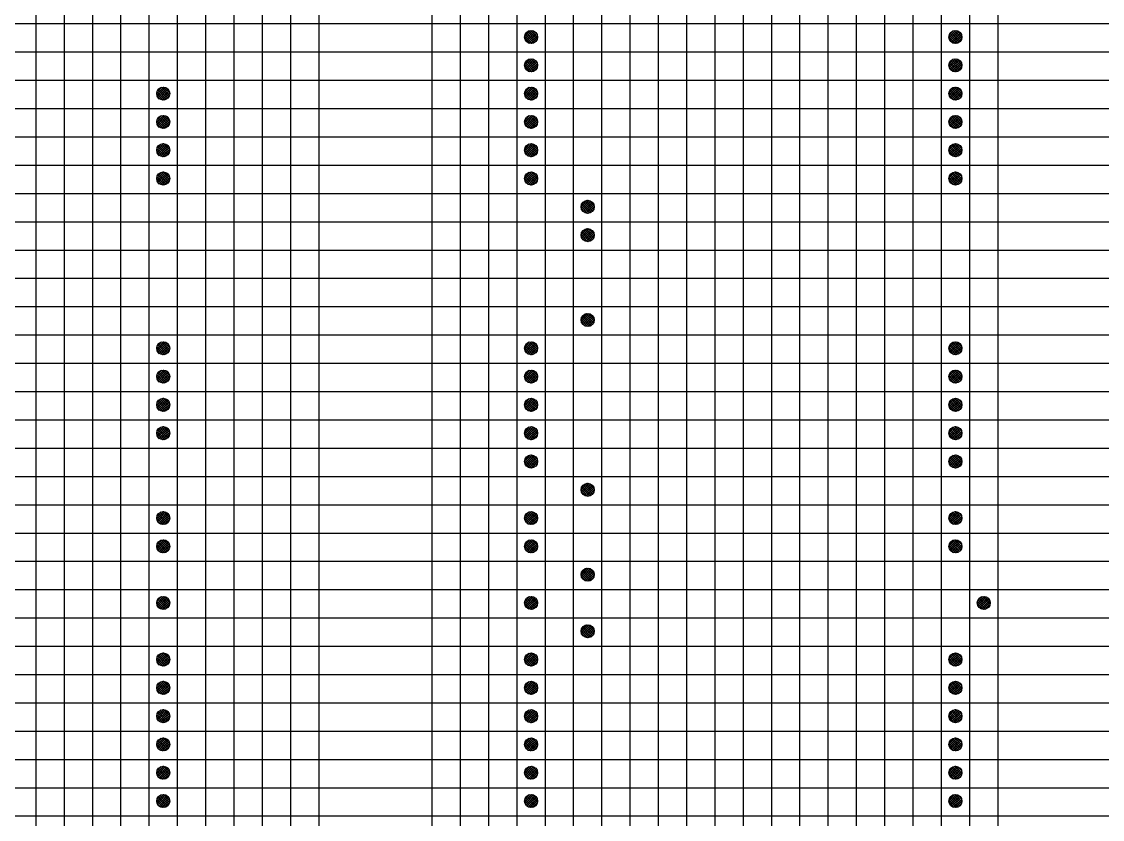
# Model space of a CAD drawing. Extents: x 290399 to 378179, y -92748 to -27662.
# Drawn here: x 312344 to 334119, y -76287 to -60217 of the extents above; entities that cross this region are included whole.
import ezdxf

# ---------------------------------------------------------------- set-up
doc = ezdxf.new("R2010")
doc.units = 0
doc.layers.get('0').update_dxf_attribs({"color": 4, "linetype": 'CONTINUOUS'})

msp = doc.modelspace()

# ---------------------------------------------------------------- linework, layer by layer
at = {"color": 5}
for p, q in [((312629, -31943), (312629, -92748)), ((313199, -31943), (313199, -92748)), ((313769, -31943), (313769, -92748)), ((314339, -31943), (314339, -92748)), ((314909, -31943), (314909, -92748)), ((315479, -31943), (315479, -92748)), ((316049, -31943), (316049, -92748)), ((316619, -31943), (316619, -92748)), ((317189, -31943), (317189, -92748)), ((317759, -31943), (317759, -92748)), ((321179, -31943), (321179, -92748)), ((321749, -31943), (321749, -92748)), ((322319, -31943), (322319, -92748)), ((322889, -31943), (322889, -92748)), ((323459, -31943), (323459, -92748)), ((324029, -31943), (324029, -92748)), ((324599, -31943), (324599, -92748)), ((325169, -31943), (325169, -92748)), ((325739, -31943), (325739, -92748)), ((326309, -31943), (326309, -92748)), ((326879, -31943), (326879, -92748)), ((327449, -31943), (327449, -92748)), ((328019, -31943), (328019, -92748)), ((328589, -31943), (328589, -92748)), ((329159, -31943), (329159, -92748)), ((329729, -31943), (329729, -92748)), ((330299, -31943), (330299, -92748)), ((330869, -31943), (330869, -92748)), ((331439, -31943), (331439, -92748)), ((290399, -60258), (378179, -60258)), ((290399, -60828), (378179, -60828)), ((290399, -61398), (378179, -61398)), ((290399, -61968), (378179, -61968)), ((290399, -62538), (378179, -62538)), ((290399, -63108), (378179, -63108)), ((290399, -63678), (378179, -63678)), ((290399, -64248), (378179, -64248)), ((290399, -64818), (378179, -64818)), ((290399, -65388), (378179, -65388)), ((290399, -65958), (378179, -65958)), ((290399, -66528), (378179, -66528)), ((290399, -67098), (378179, -67098)), ((290399, -67668), (378179, -67668)), ((290399, -68238), (378179, -68238)), ((290399, -68808), (378179, -68808)), ((290399, -69378), (378179, -69378)), ((290399, -69948), (378179, -69948)), ((290399, -70518), (378179, -70518)), ((290399, -71088), (378179, -71088)), ((290399, -71658), (378179, -71658)), ((290399, -72228), (378179, -72228)), ((290399, -72798), (378179, -72798)), ((290399, -73368), (378179, -73368)), ((290399, -73938), (378179, -73938)), ((290399, -74508), (378179, -74508)), ((290399, -75078), (378179, -75078)), ((290399, -75648), (378179, -75648)), ((290399, -75648), (378179, -75648)), ((290399, -76218), (378179, -76218))]:
    msp.add_line(p, q, dxfattribs=at)
at = {"color": 2}
for p, q in [((318329, -31943), (318329, -92748)), ((320609, -31943), (320609, -92748)), ((332009, -31943), (332009, -92748)), ((322476, -60517), (322597, -60396)), ((322633, -60657), (322478, -60502)), ((322480, -60559), (322640, -60399)), ((322668, -60646), (322490, -60468)), ((322493, -60592), (322673, -60412)), ((322695, -60627), (322508, -60440)), ((322512, -60619), (322699, -60432)), ((322717, -60603), (322533, -60419)), ((322538, -60639), (322720, -60457)), ((322733, -60572), (322563, -60403)), ((322569, -60654), (322735, -60489)), ((322740, -60534), (322602, -60395)), ((322609, -60660), (322740, -60529)), ((322731, -60479), (322657, -60404)), ((331026, -60536), (331166, -60395)), ((331158, -60660), (331026, -60527)), ((331198, -60654), (331032, -60487)), ((331034, -60482), (331112, -60403)), ((331034, -60574), (331204, -60403)), ((331034, -60482), (331112, -60403)), ((331230, -60639), (331047, -60456)), ((331050, -60604), (331234, -60419)), ((331255, -60618), (331068, -60431)), ((331072, -60628), (331259, -60441)), ((331274, -60591), (331094, -60411)), ((331100, -60646), (331277, -60469)), ((331287, -60558), (331128, -60399)), ((331134, -60658), (331288, -60504)), ((331290, -60515), (331171, -60396)), ((322588, -60658), (322477, -60547)), ((331098, -60645), (331040, -60588)), ((331180, -60658), (331289, -60549)), ((322476, -61087), (322597, -60966)), ((322480, -61129), (322640, -60969)), ((322740, -61104), (322602, -60965)), ((331026, -61106), (331166, -60965)), ((331287, -61128), (331128, -60969)), ((331290, -61085), (331171, -60966)), ((322588, -61228), (322477, -61117)), ((322633, -61227), (322478, -61072)), ((322668, -61216), (322490, -61038)), ((322493, -61162), (322673, -60982)), ((322695, -61197), (322508, -61010)), ((322512, -61189), (322699, -61002)), ((322717, -61173), (322533, -60989)), ((322538, -61209), (322720, -61027)), ((322733, -61142), (322563, -60973)), ((322569, -61224), (322735, -61059)), ((322609, -61230), (322740, -61099)), ((322731, -61049), (322657, -60974)), ((331158, -61230), (331026, -61097)), ((331198, -61224), (331032, -61057)), ((331034, -61052), (331112, -60973)), ((331034, -61144), (331204, -60973)), ((331034, -61052), (331112, -60973)), ((331098, -61215), (331040, -61158)), ((331230, -61209), (331047, -61026)), ((331050, -61174), (331234, -60989)), ((331255, -61188), (331068, -61001)), ((331072, -61198), (331259, -61011)), ((331274, -61161), (331094, -60981)), ((331100, -61216), (331277, -61039)), ((331134, -61228), (331288, -61074)), ((331180, -61228), (331289, -61119)), ((315066, -61675), (315206, -61535)), ((315074, -61621), (315152, -61543)), ((315074, -61713), (315244, -61543)), ((315266, -61781), (315085, -61599)), ((315090, -61744), (315274, -61559)), ((315292, -61761), (315105, -61573)), ((315112, -61768), (315298, -61581)), ((315312, -61735), (315131, -61553)), ((315140, -61786), (315317, -61609)), ((315326, -61702), (315163, -61540)), ((315330, -61661), (315205, -61535)), ((315305, -61589), (315276, -61561)), ((322477, -61682), (322623, -61536)), ((322481, -61632), (322572, -61540)), ((322486, -61719), (322659, -61545)), ((322681, -61778), (322497, -61595)), ((322503, -61748), (322688, -61562)), ((322706, -61757), (322518, -61570)), ((322526, -61771), (322712, -61585)), ((322725, -61730), (322545, -61551)), ((322554, -61788), (322729, -61614)), ((322737, -61697), (322579, -61538)), ((322740, -61653), (322623, -61536)), ((331026, -61655), (331146, -61536)), ((331029, -61698), (331189, -61539)), ((331213, -61788), (331038, -61613)), ((331042, -61731), (331222, -61551)), ((331241, -61770), (331055, -61584)), ((331062, -61758), (331249, -61571)), ((331264, -61747), (331079, -61562)), ((331087, -61779), (331270, -61596)), ((331281, -61717), (331108, -61545)), ((331290, -61680), (331145, -61536)), ((331285, -61629), (331196, -61541)), ((315193, -61800), (315066, -61673)), ((315234, -61795), (315071, -61631)), ((315125, -61778), (315088, -61741)), ((315174, -61798), (315328, -61644)), ((315220, -61798), (315329, -61689)), ((322610, -61800), (322476, -61666)), ((322649, -61793), (322482, -61626)), ((322551, -61787), (322489, -61725)), ((322590, -61799), (322739, -61650)), ((322639, -61796), (322737, -61698)), ((331177, -61798), (331027, -61648)), ((331130, -61797), (331029, -61696)), ((331118, -61794), (331284, -61627)), ((331158, -61800), (331290, -61667)), ((331219, -61785), (331276, -61728)), ((315066, -62245), (315206, -62105)), ((315193, -62370), (315066, -62243)), ((315234, -62365), (315071, -62201)), ((315074, -62283), (315244, -62113)), ((315074, -62191), (315152, -62113)), ((315266, -62351), (315085, -62169)), ((315090, -62314), (315274, -62129)), ((315292, -62331), (315105, -62143)), ((315112, -62338), (315298, -62151)), ((315312, -62305), (315131, -62123)), ((315140, -62356), (315317, -62179)), ((315326, -62272), (315163, -62110)), ((315174, -62368), (315328, -62214)), ((315330, -62231), (315205, -62105)), ((315220, -62368), (315329, -62259)), ((315305, -62159), (315276, -62131)), ((322610, -62370), (322476, -62236)), ((322477, -62252), (322623, -62106)), ((322481, -62202), (322572, -62110)), ((322649, -62363), (322482, -62196)), ((322486, -62289), (322659, -62115)), ((322681, -62348), (322497, -62165)), ((322503, -62318), (322688, -62132)), ((322706, -62327), (322518, -62140)), ((322526, -62341), (322712, -62155)), ((322725, -62300), (322545, -62121)), ((322554, -62358), (322729, -62184)), ((322737, -62267), (322579, -62108)), ((322590, -62369), (322739, -62220)), ((322740, -62223), (322623, -62106)), ((322639, -62366), (322737, -62268)), ((331026, -62225), (331146, -62106)), ((331177, -62368), (331027, -62218)), ((331029, -62268), (331189, -62109)), ((331130, -62367), (331029, -62266)), ((331213, -62358), (331038, -62183)), ((331042, -62301), (331222, -62121)), ((331241, -62340), (331055, -62154)), ((331062, -62328), (331249, -62141)), ((331264, -62317), (331079, -62132)), ((331087, -62349), (331270, -62166)), ((331281, -62287), (331108, -62115)), ((331118, -62364), (331284, -62197)), ((331290, -62250), (331145, -62106)), ((331158, -62370), (331290, -62237)), ((331285, -62199), (331196, -62111)), ((315125, -62348), (315088, -62311)), ((322551, -62357), (322489, -62295)), ((331219, -62355), (331276, -62298)), ((315066, -62815), (315206, -62675)), ((315074, -62853), (315244, -62683)), ((315074, -62761), (315152, -62683)), ((315090, -62884), (315274, -62699)), ((315312, -62875), (315131, -62693)), ((315326, -62842), (315163, -62680)), ((315330, -62801), (315205, -62675)), ((315305, -62729), (315276, -62701)), ((322477, -62822), (322623, -62676)), ((322481, -62772), (322572, -62680)), ((322486, -62859), (322659, -62685)), ((322503, -62888), (322688, -62702)), ((322706, -62897), (322518, -62710)), ((322725, -62870), (322545, -62691)), ((322737, -62837), (322579, -62678)), ((322740, -62793), (322623, -62676)), ((331026, -62795), (331146, -62676)), ((331029, -62838), (331189, -62679)), ((331042, -62871), (331222, -62691)), ((331062, -62898), (331249, -62711)), ((331264, -62887), (331079, -62702)), ((331281, -62857), (331108, -62685)), ((331290, -62820), (331145, -62676)), ((331285, -62769), (331196, -62681)), ((315193, -62940), (315066, -62813)), ((315234, -62935), (315071, -62771)), ((315266, -62921), (315085, -62739)), ((315125, -62918), (315088, -62881)), ((315292, -62901), (315105, -62713)), ((315112, -62908), (315298, -62721)), ((315140, -62926), (315317, -62749)), ((315174, -62938), (315328, -62784)), ((315220, -62938), (315329, -62829)), ((322610, -62940), (322476, -62806)), ((322649, -62933), (322482, -62766)), ((322551, -62927), (322489, -62865)), ((322681, -62918), (322497, -62735)), ((322526, -62911), (322712, -62725)), ((322554, -62928), (322729, -62754)), ((322590, -62939), (322739, -62790)), ((322639, -62936), (322737, -62838)), ((331177, -62938), (331027, -62788)), ((331130, -62937), (331029, -62836)), ((331213, -62928), (331038, -62753)), ((331241, -62910), (331055, -62724)), ((331087, -62919), (331270, -62736)), ((331118, -62934), (331284, -62767)), ((331158, -62940), (331290, -62807)), ((331219, -62925), (331276, -62868)), ((315066, -63385), (315206, -63245)), ((315234, -63505), (315071, -63341)), ((315074, -63423), (315244, -63253)), ((315074, -63331), (315152, -63253)), ((315266, -63491), (315085, -63309)), ((315090, -63454), (315274, -63269)), ((315292, -63471), (315105, -63283)), ((315112, -63478), (315298, -63291)), ((315312, -63445), (315131, -63263)), ((315140, -63496), (315317, -63319)), ((315326, -63412), (315163, -63250)), ((315174, -63508), (315328, -63354)), ((315330, -63371), (315205, -63245)), ((315305, -63299), (315276, -63271)), ((322477, -63392), (322623, -63246)), ((322481, -63342), (322572, -63250)), ((322649, -63503), (322482, -63336)), ((322486, -63429), (322659, -63255)), ((322681, -63488), (322497, -63305)), ((322503, -63458), (322688, -63272)), ((322706, -63467), (322518, -63280)), ((322526, -63481), (322712, -63295)), ((322725, -63440), (322545, -63261)), ((322554, -63498), (322729, -63324)), ((322737, -63407), (322579, -63248)), ((322590, -63509), (322739, -63360)), ((322740, -63363), (322623, -63246)), ((331026, -63365), (331146, -63246)), ((331177, -63508), (331027, -63358)), ((331029, -63408), (331189, -63249)), ((331213, -63498), (331038, -63323)), ((331042, -63441), (331222, -63261)), ((331241, -63480), (331055, -63294)), ((331062, -63468), (331249, -63281)), ((331264, -63457), (331079, -63272)), ((331087, -63489), (331270, -63306)), ((331281, -63427), (331108, -63255)), ((331118, -63504), (331284, -63337)), ((331290, -63390), (331145, -63246)), ((331285, -63339), (331196, -63251)), ((315193, -63510), (315066, -63383)), ((315125, -63488), (315088, -63451)), ((315220, -63508), (315329, -63399)), ((322610, -63510), (322476, -63376)), ((322551, -63497), (322489, -63435)), ((322639, -63506), (322737, -63408)), ((331130, -63507), (331029, -63406)), ((331158, -63510), (331290, -63377)), ((331219, -63495), (331276, -63438)), ((323616, -63937), (323737, -63816)), ((323753, -64080), (323616, -63943)), ((323620, -63979), (323780, -63819)), ((323792, -64072), (323623, -63904)), ((323697, -64069), (323626, -63999)), ((323633, -64012), (323813, -63832)), ((323822, -64057), (323639, -63873)), ((323652, -64039), (323839, -63852)), ((323847, -64035), (323660, -63849)), ((323678, -64059), (323860, -63877)), ((323866, -64008), (323687, -63830)), ((323709, -64074), (323875, -63909)), ((323878, -63974), (323721, -63818)), ((323749, -64080), (323880, -63949)), ((323879, -63930), (323766, -63816)), ((323812, -64063), (323864, -64011)), ((323616, -64507), (323737, -64386)), ((323620, -64549), (323780, -64389)), ((323633, -64582), (323813, -64402)), ((323822, -64627), (323639, -64443)), ((323652, -64609), (323839, -64422)), ((323847, -64605), (323660, -64419)), ((323678, -64629), (323860, -64447)), ((323866, -64578), (323687, -64400)), ((323878, -64544), (323721, -64388)), ((323879, -64500), (323766, -64386)), ((323753, -64650), (323616, -64513)), ((323792, -64642), (323623, -64474)), ((323697, -64639), (323626, -64569)), ((323709, -64644), (323875, -64479)), ((323749, -64650), (323880, -64519)), ((323812, -64633), (323864, -64581)), ((323616, -66217), (323737, -66096)), ((323620, -66259), (323780, -66099)), ((323792, -66352), (323623, -66184)), ((323633, -66292), (323813, -66112)), ((323822, -66337), (323639, -66153)), ((323652, -66319), (323839, -66132)), ((323847, -66315), (323660, -66129)), ((323678, -66339), (323860, -66157)), ((323866, -66288), (323687, -66110)), ((323709, -66354), (323875, -66189)), ((323878, -66254), (323721, -66098)), ((323879, -66210), (323766, -66096)), ((323753, -66360), (323616, -66223)), ((323697, -66349), (323626, -66279)), ((323749, -66360), (323880, -66229)), ((323812, -66343), (323864, -66291)), ((315066, -66805), (315206, -66665)), ((315193, -66930), (315066, -66803)), ((315234, -66925), (315071, -66761)), ((315074, -66751), (315152, -66673)), ((315074, -66843), (315244, -66673)), ((315266, -66911), (315085, -66729)), ((315090, -66874), (315274, -66689)), ((315292, -66891), (315105, -66703)), ((315112, -66898), (315298, -66711)), ((315312, -66865), (315131, -66683)), ((315140, -66916), (315317, -66739)), ((315326, -66832), (315163, -66670)), ((315174, -66928), (315328, -66774)), ((315330, -66791), (315205, -66665)), ((315220, -66928), (315329, -66819)), ((315305, -66719), (315276, -66691)), ((322610, -66930), (322476, -66796)), ((322477, -66812), (322623, -66666)), ((322481, -66762), (322572, -66670)), ((322649, -66923), (322482, -66756)), ((322486, -66849), (322659, -66675)), ((322681, -66908), (322497, -66725)), ((322503, -66878), (322688, -66692)), ((322706, -66887), (322518, -66700)), ((322526, -66901), (322712, -66715)), ((322725, -66860), (322545, -66681)), ((322554, -66918), (322729, -66744)), ((322737, -66827), (322579, -66668)), ((322590, -66929), (322739, -66780)), ((322740, -66783), (322623, -66666)), ((322639, -66926), (322737, -66828)), ((331026, -66785), (331146, -66666)), ((331177, -66928), (331027, -66778)), ((331029, -66828), (331189, -66669)), ((331130, -66927), (331029, -66826)), ((331213, -66918), (331038, -66743)), ((331042, -66861), (331222, -66681)), ((331241, -66900), (331055, -66714)), ((331062, -66888), (331249, -66701)), ((331264, -66877), (331079, -66692)), ((331087, -66909), (331270, -66726)), ((331281, -66847), (331108, -66675)), ((331118, -66924), (331284, -66757)), ((331290, -66810), (331145, -66666)), ((331158, -66930), (331290, -66797)), ((331285, -66759), (331196, -66671)), ((315125, -66908), (315088, -66871)), ((322551, -66917), (322489, -66855)), ((331219, -66915), (331276, -66858)), ((315066, -67375), (315206, -67235)), ((315074, -67321), (315152, -67243)), ((315074, -67413), (315244, -67243)), ((315090, -67444), (315274, -67259)), ((315292, -67461), (315105, -67273)), ((315112, -67468), (315298, -67281)), ((315312, -67435), (315131, -67253)), ((315326, -67402), (315163, -67240)), ((315330, -67361), (315205, -67235)), ((315305, -67289), (315276, -67261)), ((322477, -67382), (322623, -67236)), ((322481, -67332), (322572, -67240)), ((322486, -67419), (322659, -67245)), ((322503, -67448), (322688, -67262)), ((322706, -67457), (322518, -67270)), ((322725, -67430), (322545, -67251)), ((322737, -67397), (322579, -67238)), ((322740, -67353), (322623, -67236)), ((331026, -67355), (331146, -67236)), ((331029, -67398), (331189, -67239)), ((331042, -67431), (331222, -67251)), ((331241, -67470), (331055, -67284)), ((331062, -67458), (331249, -67271)), ((331264, -67447), (331079, -67262)), ((331281, -67417), (331108, -67245)), ((331290, -67380), (331145, -67236)), ((331285, -67329), (331196, -67241)), ((315193, -67500), (315066, -67373)), ((315234, -67495), (315071, -67331)), ((315266, -67481), (315085, -67299)), ((315125, -67478), (315088, -67441)), ((315140, -67486), (315317, -67309)), ((315174, -67498), (315328, -67344)), ((315220, -67498), (315329, -67389)), ((322610, -67500), (322476, -67366)), ((322649, -67493), (322482, -67326)), ((322551, -67487), (322489, -67425)), ((322681, -67478), (322497, -67295)), ((322526, -67471), (322712, -67285)), ((322554, -67488), (322729, -67314)), ((322590, -67499), (322739, -67350)), ((322639, -67496), (322737, -67398)), ((331177, -67498), (331027, -67348)), ((331130, -67497), (331029, -67396)), ((331213, -67488), (331038, -67313)), ((331087, -67479), (331270, -67296)), ((331118, -67494), (331284, -67327)), ((331158, -67500), (331290, -67367)), ((331219, -67485), (331276, -67428)), ((315066, -67945), (315206, -67805)), ((315234, -68065), (315071, -67901)), ((315074, -67891), (315152, -67813)), ((315074, -67983), (315244, -67813)), ((315266, -68051), (315085, -67869)), ((315090, -68014), (315274, -67829)), ((315292, -68031), (315105, -67843)), ((315112, -68038), (315298, -67851)), ((315312, -68005), (315131, -67823)), ((315140, -68056), (315317, -67879)), ((315326, -67972), (315163, -67810)), ((315174, -68068), (315328, -67914)), ((315330, -67931), (315205, -67805)), ((315305, -67859), (315276, -67831)), ((322610, -68070), (322476, -67936)), ((322477, -67952), (322623, -67806)), ((322481, -67902), (322572, -67810)), ((322649, -68063), (322482, -67896)), ((322486, -67989), (322659, -67815)), ((322681, -68048), (322497, -67865)), ((322503, -68018), (322688, -67832)), ((322706, -68027), (322518, -67840)), ((322526, -68041), (322712, -67855)), ((322725, -68000), (322545, -67821)), ((322554, -68058), (322729, -67884)), ((322737, -67967), (322579, -67808)), ((322590, -68069), (322739, -67920)), ((322740, -67923), (322623, -67806)), ((331026, -67925), (331146, -67806)), ((331177, -68068), (331027, -67918)), ((331029, -67968), (331189, -67809)), ((331213, -68058), (331038, -67883)), ((331042, -68001), (331222, -67821)), ((331241, -68040), (331055, -67854)), ((331062, -68028), (331249, -67841)), ((331264, -68017), (331079, -67832)), ((331087, -68049), (331270, -67866)), ((331281, -67987), (331108, -67815)), ((331118, -68064), (331284, -67897)), ((331290, -67950), (331145, -67806)), ((331158, -68070), (331290, -67937)), ((331285, -67899), (331196, -67811)), ((315193, -68070), (315066, -67943)), ((315125, -68048), (315088, -68011)), ((315220, -68068), (315329, -67959)), ((322551, -68057), (322489, -67995)), ((322639, -68066), (322737, -67968)), ((331130, -68067), (331029, -67966)), ((331219, -68055), (331276, -67998)), ((315066, -68515), (315206, -68375)), ((315193, -68640), (315066, -68513)), ((315234, -68635), (315071, -68471)), ((315074, -68461), (315152, -68383)), ((315074, -68553), (315244, -68383)), ((315266, -68621), (315085, -68439)), ((315125, -68618), (315088, -68581)), ((315090, -68584), (315274, -68399)), ((315292, -68601), (315105, -68413)), ((315112, -68608), (315298, -68421)), ((315312, -68575), (315131, -68393)), ((315140, -68626), (315317, -68449)), ((315326, -68542), (315163, -68380)), ((315174, -68638), (315328, -68484)), ((315330, -68501), (315205, -68375)), ((315220, -68638), (315329, -68529)), ((315305, -68429), (315276, -68401)), ((322610, -68640), (322476, -68506)), ((322477, -68522), (322623, -68376)), ((322481, -68472), (322572, -68380)), ((322649, -68633), (322482, -68466)), ((322486, -68559), (322659, -68385)), ((322551, -68627), (322489, -68565)), ((322681, -68618), (322497, -68435)), ((322503, -68588), (322688, -68402)), ((322706, -68597), (322518, -68410)), ((322526, -68611), (322712, -68425)), ((322725, -68570), (322545, -68391)), ((322554, -68628), (322729, -68454)), ((322737, -68537), (322579, -68378)), ((322590, -68639), (322739, -68490)), ((322740, -68493), (322623, -68376)), ((322639, -68636), (322737, -68538)), ((331026, -68495), (331146, -68376)), ((331177, -68638), (331027, -68488)), ((331029, -68538), (331189, -68379)), ((331130, -68637), (331029, -68536)), ((331213, -68628), (331038, -68453)), ((331042, -68571), (331222, -68391)), ((331241, -68610), (331055, -68424)), ((331062, -68598), (331249, -68411)), ((331264, -68587), (331079, -68402)), ((331087, -68619), (331270, -68436)), ((331281, -68557), (331108, -68385)), ((331118, -68634), (331284, -68467)), ((331290, -68520), (331145, -68376)), ((331158, -68640), (331290, -68507)), ((331285, -68469), (331196, -68381)), ((331219, -68625), (331276, -68568)), ((322476, -69067), (322597, -68946)), ((322480, -69109), (322640, -68949)), ((322668, -69196), (322490, -69018)), ((322493, -69142), (322673, -68962)), ((322695, -69177), (322508, -68990)), ((322512, -69169), (322699, -68982)), ((322717, -69153), (322533, -68969)), ((322538, -69189), (322720, -69007)), ((322733, -69122), (322563, -68953)), ((322740, -69084), (322602, -68945)), ((322731, -69029), (322657, -68954)), ((331026, -69086), (331166, -68945)), ((331034, -69032), (331112, -68953)), ((331034, -69124), (331204, -68953)), ((331034, -69032), (331112, -68953)), ((331230, -69189), (331047, -69006)), ((331050, -69154), (331234, -68969)), ((331255, -69168), (331068, -68981)), ((331072, -69178), (331259, -68991)), ((331274, -69141), (331094, -68961)), ((331100, -69196), (331277, -69019)), ((331287, -69108), (331128, -68949)), ((331290, -69065), (331171, -68946)), ((322588, -69208), (322477, -69097)), ((322633, -69207), (322478, -69052)), ((322569, -69204), (322735, -69039)), ((322609, -69210), (322740, -69079)), ((331158, -69210), (331026, -69077)), ((331198, -69204), (331032, -69037)), ((331098, -69195), (331040, -69138)), ((331134, -69208), (331288, -69054)), ((331180, -69208), (331289, -69099)), ((323616, -69637), (323737, -69516)), ((323753, -69780), (323616, -69643)), ((323620, -69679), (323780, -69519)), ((323792, -69772), (323623, -69604)), ((323633, -69712), (323813, -69532)), ((323822, -69757), (323639, -69573)), ((323652, -69739), (323839, -69552)), ((323847, -69735), (323660, -69549)), ((323678, -69759), (323860, -69577)), ((323866, -69708), (323687, -69530)), ((323709, -69774), (323875, -69609)), ((323878, -69674), (323721, -69518)), ((323749, -69780), (323880, -69649)), ((323879, -69630), (323766, -69516)), ((323697, -69769), (323626, -69699)), ((323812, -69763), (323864, -69711)), ((315066, -70225), (315206, -70085)), ((315074, -70263), (315244, -70093)), ((315074, -70171), (315152, -70093)), ((315090, -70294), (315274, -70109)), ((315312, -70285), (315131, -70103)), ((315326, -70252), (315163, -70090)), ((315330, -70211), (315205, -70085)), ((315305, -70139), (315276, -70111)), ((322477, -70232), (322623, -70086)), ((322481, -70182), (322572, -70090)), ((322486, -70269), (322659, -70095)), ((322503, -70298), (322688, -70112)), ((322725, -70280), (322545, -70101)), ((322737, -70247), (322579, -70088)), ((322740, -70203), (322623, -70086)), ((331026, -70205), (331146, -70086)), ((331029, -70248), (331189, -70089)), ((331042, -70281), (331222, -70101)), ((331264, -70297), (331079, -70112)), ((331281, -70267), (331108, -70095)), ((331290, -70230), (331145, -70086)), ((331285, -70179), (331196, -70091)), ((315193, -70350), (315066, -70223)), ((315234, -70345), (315071, -70181)), ((315266, -70331), (315085, -70149)), ((315125, -70328), (315088, -70291)), ((315292, -70311), (315105, -70123)), ((315112, -70318), (315298, -70131)), ((315140, -70336), (315317, -70159)), ((315174, -70348), (315328, -70194)), ((315220, -70348), (315329, -70239)), ((322610, -70350), (322476, -70216)), ((322649, -70343), (322482, -70176)), ((322551, -70337), (322489, -70275)), ((322681, -70328), (322497, -70145)), ((322706, -70307), (322518, -70120)), ((322526, -70321), (322712, -70135)), ((322554, -70338), (322729, -70164)), ((322590, -70349), (322739, -70200)), ((322639, -70346), (322737, -70248)), ((331177, -70348), (331027, -70198)), ((331130, -70347), (331029, -70246)), ((331213, -70338), (331038, -70163)), ((331241, -70320), (331055, -70134)), ((331062, -70308), (331249, -70121)), ((331087, -70329), (331270, -70146)), ((331118, -70344), (331284, -70177)), ((331158, -70350), (331290, -70217)), ((331219, -70335), (331276, -70278)), ((315066, -70795), (315206, -70655)), ((315234, -70915), (315071, -70751)), ((315074, -70833), (315244, -70663)), ((315074, -70741), (315152, -70663)), ((315266, -70901), (315085, -70719)), ((315090, -70864), (315274, -70679)), ((315292, -70881), (315105, -70693)), ((315112, -70888), (315298, -70701)), ((315312, -70855), (315131, -70673)), ((315140, -70906), (315317, -70729)), ((315326, -70822), (315163, -70660)), ((315174, -70918), (315328, -70764)), ((315330, -70781), (315205, -70655)), ((315305, -70709), (315276, -70681)), ((322477, -70802), (322623, -70656)), ((322481, -70752), (322572, -70660)), ((322649, -70913), (322482, -70746)), ((322486, -70839), (322659, -70665)), ((322681, -70898), (322497, -70715)), ((322503, -70868), (322688, -70682)), ((322706, -70877), (322518, -70690)), ((322526, -70891), (322712, -70705)), ((322725, -70850), (322545, -70671)), ((322554, -70908), (322729, -70734)), ((322737, -70817), (322579, -70658)), ((322740, -70773), (322623, -70656)), ((331026, -70775), (331146, -70656)), ((331177, -70918), (331027, -70768)), ((331029, -70818), (331189, -70659)), ((331213, -70908), (331038, -70733)), ((331042, -70851), (331222, -70671)), ((331241, -70890), (331055, -70704)), ((331062, -70878), (331249, -70691)), ((331264, -70867), (331079, -70682)), ((331087, -70899), (331270, -70716)), ((331281, -70837), (331108, -70665)), ((331118, -70914), (331284, -70747)), ((331290, -70800), (331145, -70656)), ((331285, -70749), (331196, -70661)), ((315193, -70920), (315066, -70793)), ((315125, -70898), (315088, -70861)), ((315220, -70918), (315329, -70809)), ((322610, -70920), (322476, -70786)), ((322551, -70907), (322489, -70845)), ((322590, -70919), (322739, -70770)), ((322639, -70916), (322737, -70818)), ((331130, -70917), (331029, -70816)), ((331158, -70920), (331290, -70787)), ((331219, -70905), (331276, -70848)), ((323616, -71347), (323737, -71226)), ((323753, -71490), (323616, -71353)), ((323620, -71389), (323780, -71229)), ((323792, -71482), (323623, -71314)), ((323697, -71479), (323626, -71409)), ((323633, -71422), (323813, -71242)), ((323822, -71467), (323639, -71283)), ((323652, -71449), (323839, -71262)), ((323847, -71445), (323660, -71259)), ((323678, -71469), (323860, -71287)), ((323866, -71418), (323687, -71240)), ((323709, -71484), (323875, -71319)), ((323878, -71384), (323721, -71228)), ((323749, -71490), (323880, -71359)), ((323879, -71340), (323766, -71226)), ((323812, -71473), (323864, -71421)), ((315067, -71943), (315214, -71796)), ((315067, -71943), (315214, -71796)), ((315070, -71893), (315164, -71800)), ((315070, -71893), (315164, -71800)), ((315076, -71979), (315250, -71806)), ((315076, -71979), (315250, -71806)), ((315093, -72008), (315279, -71823)), ((315093, -72008), (315279, -71823)), ((315293, -72020), (315106, -71832)), ((315293, -72020), (315106, -71832)), ((315116, -72032), (315302, -71846)), ((315116, -72032), (315302, -71846)), ((315313, -71993), (315132, -71813)), ((315313, -71993), (315132, -71813)), ((315326, -71961), (315165, -71799)), ((315326, -71961), (315165, -71799)), ((315330, -71919), (315207, -71795)), ((315330, -71919), (315207, -71795)), ((315295, -71837), (315288, -71830)), ((315295, -71837), (315288, -71830)), ((322477, -71943), (322624, -71796)), ((322477, -71943), (322624, -71796)), ((322480, -71893), (322574, -71800)), ((322480, -71893), (322574, -71800)), ((322486, -71979), (322660, -71806)), ((322486, -71979), (322660, -71806)), ((322503, -72008), (322689, -71823)), ((322503, -72008), (322689, -71823)), ((322703, -72020), (322516, -71832)), ((322703, -72020), (322516, -71832)), ((322526, -72032), (322712, -71846)), ((322526, -72032), (322712, -71846)), ((322723, -71993), (322542, -71813)), ((322723, -71993), (322542, -71813)), ((322736, -71961), (322575, -71799)), ((322736, -71961), (322575, -71799)), ((322740, -71919), (322617, -71795)), ((322740, -71919), (322617, -71795)), ((322705, -71837), (322698, -71830)), ((322705, -71837), (322698, -71830)), ((331597, -71943), (331744, -71796)), ((331597, -71943), (331744, -71796)), ((331600, -71893), (331694, -71800)), ((331600, -71893), (331694, -71800)), ((331606, -71979), (331780, -71806)), ((331606, -71979), (331780, -71806)), ((331623, -72008), (331809, -71823)), ((331623, -72008), (331809, -71823)), ((331823, -72020), (331636, -71832)), ((331823, -72020), (331636, -71832)), ((331646, -72032), (331832, -71846)), ((331646, -72032), (331832, -71846)), ((331843, -71993), (331662, -71813)), ((331843, -71993), (331662, -71813)), ((331856, -71961), (331695, -71799)), ((331856, -71961), (331695, -71799)), ((331860, -71919), (331737, -71795)), ((331860, -71919), (331737, -71795)), ((331825, -71837), (331818, -71830)), ((331825, -71837), (331818, -71830)), ((315195, -72060), (315066, -71931)), ((315195, -72060), (315066, -71931)), ((315236, -72054), (315071, -71890)), ((315236, -72054), (315071, -71890)), ((315268, -72040), (315085, -71858)), ((315268, -72040), (315085, -71858)), ((315130, -72041), (315085, -71995)), ((315130, -72041), (315085, -71995)), ((315145, -72049), (315319, -71875)), ((315145, -72049), (315319, -71875)), ((315181, -72059), (315329, -71911)), ((315181, -72059), (315329, -71911)), ((315230, -72056), (315326, -71960)), ((315230, -72056), (315326, -71960)), ((322605, -72060), (322476, -71931)), ((322605, -72060), (322476, -71931)), ((322646, -72054), (322481, -71890)), ((322646, -72054), (322481, -71890)), ((322678, -72040), (322495, -71858)), ((322678, -72040), (322495, -71858)), ((322540, -72041), (322495, -71995)), ((322540, -72041), (322495, -71995)), ((322555, -72049), (322729, -71875)), ((322555, -72049), (322729, -71875)), ((322591, -72059), (322739, -71911)), ((322591, -72059), (322739, -71911)), ((322640, -72056), (322736, -71960)), ((322640, -72056), (322736, -71960)), ((331725, -72060), (331596, -71931)), ((331725, -72060), (331596, -71931)), ((331766, -72054), (331601, -71890)), ((331766, -72054), (331601, -71890)), ((331798, -72040), (331615, -71858)), ((331798, -72040), (331615, -71858)), ((331660, -72041), (331615, -71995)), ((331660, -72041), (331615, -71995)), ((331675, -72049), (331849, -71875)), ((331675, -72049), (331849, -71875)), ((331711, -72059), (331859, -71911)), ((331711, -72059), (331859, -71911)), ((331760, -72056), (331856, -71960)), ((331760, -72056), (331856, -71960)), ((323616, -72487), (323737, -72366)), ((323753, -72630), (323616, -72493)), ((323620, -72529), (323780, -72369)), ((323792, -72622), (323623, -72454)), ((323633, -72562), (323813, -72382)), ((323822, -72607), (323639, -72423)), ((323652, -72589), (323839, -72402)), ((323847, -72585), (323660, -72399)), ((323678, -72609), (323860, -72427)), ((323866, -72558), (323687, -72380)), ((323709, -72624), (323875, -72459)), ((323878, -72524), (323721, -72368)), ((323749, -72630), (323880, -72499)), ((323879, -72480), (323766, -72366)), ((323697, -72619), (323626, -72549)), ((323812, -72613), (323864, -72561)), ((315066, -73075), (315206, -72935)), ((315074, -73113), (315244, -72943)), ((315074, -73021), (315152, -72943)), ((315326, -73102), (315163, -72940)), ((315330, -73061), (315205, -72935)), ((322477, -73082), (322623, -72936)), ((322481, -73032), (322572, -72940)), ((322486, -73119), (322659, -72945)), ((322737, -73097), (322579, -72938)), ((322740, -73053), (322623, -72936)), ((331026, -73055), (331146, -72936)), ((331029, -73098), (331189, -72939)), ((331281, -73117), (331108, -72945)), ((331290, -73080), (331145, -72936)), ((331285, -73029), (331196, -72941)), ((315193, -73200), (315066, -73073)), ((315234, -73195), (315071, -73031)), ((315266, -73181), (315085, -72999)), ((315125, -73178), (315088, -73141)), ((315090, -73144), (315274, -72959)), ((315292, -73161), (315105, -72973)), ((315112, -73168), (315298, -72981)), ((315312, -73135), (315131, -72953)), ((315140, -73186), (315317, -73009)), ((315174, -73198), (315328, -73044)), ((315220, -73198), (315329, -73089)), ((315305, -72989), (315276, -72961)), ((322610, -73200), (322476, -73066)), ((322649, -73193), (322482, -73026)), ((322551, -73187), (322489, -73125)), ((322681, -73178), (322497, -72995)), ((322503, -73148), (322688, -72962)), ((322706, -73157), (322518, -72970)), ((322526, -73171), (322712, -72985)), ((322725, -73130), (322545, -72951)), ((322554, -73188), (322729, -73014)), ((322590, -73199), (322739, -73050)), ((322639, -73196), (322737, -73098)), ((331177, -73198), (331027, -73048)), ((331130, -73197), (331029, -73096)), ((331213, -73188), (331038, -73013)), ((331042, -73131), (331222, -72951)), ((331241, -73170), (331055, -72984)), ((331062, -73158), (331249, -72971)), ((331264, -73147), (331079, -72962)), ((331087, -73179), (331270, -72996)), ((331118, -73194), (331284, -73027)), ((331158, -73200), (331290, -73067)), ((331219, -73185), (331276, -73128)), ((315066, -73645), (315206, -73505)), ((315074, -73591), (315152, -73513)), ((315074, -73683), (315244, -73513)), ((315266, -73751), (315085, -73569)), ((315090, -73714), (315274, -73529)), ((315292, -73731), (315105, -73543)), ((315112, -73738), (315298, -73551)), ((315312, -73705), (315131, -73523)), ((315140, -73756), (315317, -73579)), ((315326, -73672), (315163, -73510)), ((315330, -73631), (315205, -73505)), ((315305, -73559), (315276, -73531)), ((322477, -73652), (322623, -73506)), ((322481, -73602), (322572, -73510)), ((322649, -73763), (322482, -73596)), ((322486, -73689), (322659, -73515)), ((322681, -73748), (322497, -73565)), ((322503, -73718), (322688, -73532)), ((322706, -73727), (322518, -73540)), ((322526, -73741), (322712, -73555)), ((322725, -73700), (322545, -73521)), ((322554, -73758), (322729, -73584)), ((322737, -73667), (322579, -73508)), ((322740, -73623), (322623, -73506)), ((331026, -73625), (331146, -73506)), ((331029, -73668), (331189, -73509)), ((331213, -73758), (331038, -73583)), ((331042, -73701), (331222, -73521)), ((331241, -73740), (331055, -73554)), ((331062, -73728), (331249, -73541)), ((331264, -73717), (331079, -73532)), ((331087, -73749), (331270, -73566)), ((331281, -73687), (331108, -73515)), ((331118, -73764), (331284, -73597)), ((331290, -73650), (331145, -73506)), ((331285, -73599), (331196, -73511)), ((315193, -73770), (315066, -73643)), ((315234, -73765), (315071, -73601)), ((315125, -73748), (315088, -73711)), ((315174, -73768), (315328, -73614)), ((315220, -73768), (315329, -73659)), ((322610, -73770), (322476, -73636)), ((322551, -73757), (322489, -73695)), ((322590, -73769), (322739, -73620)), ((322639, -73766), (322737, -73668)), ((331177, -73768), (331027, -73618)), ((331130, -73767), (331029, -73666)), ((331158, -73770), (331290, -73637)), ((331219, -73755), (331276, -73698)), ((315066, -74215), (315206, -74075)), ((315193, -74340), (315066, -74213)), ((315234, -74335), (315071, -74171)), ((315074, -74253), (315244, -74083)), ((315074, -74161), (315152, -74083)), ((315266, -74321), (315085, -74139)), ((315090, -74284), (315274, -74099)), ((315292, -74301), (315105, -74113)), ((315112, -74308), (315298, -74121)), ((315312, -74275), (315131, -74093)), ((315140, -74326), (315317, -74149)), ((315326, -74242), (315163, -74080)), ((315174, -74338), (315328, -74184)), ((315330, -74201), (315205, -74075)), ((315220, -74338), (315329, -74229)), ((315305, -74129), (315276, -74101)), ((322610, -74340), (322476, -74206)), ((322477, -74222), (322623, -74076)), ((322481, -74172), (322572, -74080)), ((322649, -74333), (322482, -74166)), ((322486, -74259), (322659, -74085)), ((322681, -74318), (322497, -74135)), ((322503, -74288), (322688, -74102)), ((322706, -74297), (322518, -74110)), ((322526, -74311), (322712, -74125)), ((322725, -74270), (322545, -74091)), ((322554, -74328), (322729, -74154)), ((322737, -74237), (322579, -74078)), ((322590, -74339), (322739, -74190)), ((322740, -74193), (322623, -74076)), ((322639, -74336), (322737, -74238)), ((331026, -74195), (331146, -74076)), ((331177, -74338), (331027, -74188)), ((331029, -74238), (331189, -74079)), ((331130, -74337), (331029, -74236)), ((331213, -74328), (331038, -74153)), ((331042, -74271), (331222, -74091)), ((331241, -74310), (331055, -74124)), ((331062, -74298), (331249, -74111)), ((331264, -74287), (331079, -74102)), ((331087, -74319), (331270, -74136)), ((331281, -74257), (331108, -74085)), ((331118, -74334), (331284, -74167)), ((331290, -74220), (331145, -74076)), ((331158, -74340), (331290, -74207)), ((331285, -74169), (331196, -74081)), ((315125, -74318), (315088, -74281)), ((322551, -74327), (322489, -74265)), ((331219, -74325), (331276, -74268)), ((315066, -74785), (315206, -74645)), ((315074, -74823), (315244, -74653)), ((315074, -74731), (315152, -74653)), ((315090, -74854), (315274, -74669)), ((315292, -74871), (315105, -74683)), ((315312, -74845), (315131, -74663)), ((315326, -74812), (315163, -74650)), ((315330, -74771), (315205, -74645)), ((315305, -74699), (315276, -74671)), ((322477, -74792), (322623, -74646)), ((322481, -74742), (322572, -74650)), ((322486, -74829), (322659, -74655)), ((322503, -74858), (322688, -74672)), ((322706, -74867), (322518, -74680)), ((322725, -74840), (322545, -74661)), ((322737, -74807), (322579, -74648)), ((322740, -74763), (322623, -74646)), ((331026, -74765), (331146, -74646)), ((331029, -74808), (331189, -74649)), ((331042, -74841), (331222, -74661)), ((331062, -74868), (331249, -74681)), ((331264, -74857), (331079, -74672)), ((331281, -74827), (331108, -74655)), ((331290, -74790), (331145, -74646)), ((331285, -74739), (331196, -74651)), ((315193, -74910), (315066, -74783)), ((315234, -74905), (315071, -74741)), ((315266, -74891), (315085, -74709)), ((315125, -74888), (315088, -74851)), ((315112, -74878), (315298, -74691)), ((315140, -74896), (315317, -74719)), ((315174, -74908), (315328, -74754)), ((315220, -74908), (315329, -74799)), ((322610, -74910), (322476, -74776)), ((322649, -74903), (322482, -74736)), ((322551, -74897), (322489, -74835)), ((322681, -74888), (322497, -74705)), ((322526, -74881), (322712, -74695)), ((322554, -74898), (322729, -74724)), ((322590, -74909), (322739, -74760)), ((322639, -74906), (322737, -74808)), ((331177, -74908), (331027, -74758)), ((331130, -74907), (331029, -74806)), ((331213, -74898), (331038, -74723)), ((331241, -74880), (331055, -74694)), ((331087, -74889), (331270, -74706)), ((331118, -74904), (331284, -74737)), ((331158, -74910), (331290, -74777)), ((331219, -74895), (331276, -74838)), ((315066, -75355), (315206, -75215)), ((315234, -75475), (315071, -75311)), ((315074, -75393), (315244, -75223)), ((315074, -75301), (315152, -75223)), ((315266, -75461), (315085, -75279)), ((315090, -75424), (315274, -75239)), ((315292, -75441), (315105, -75253)), ((315112, -75448), (315298, -75261)), ((315312, -75415), (315131, -75233)), ((315140, -75466), (315317, -75289)), ((315326, -75382), (315163, -75220)), ((315174, -75478), (315328, -75324)), ((315330, -75341), (315205, -75215)), ((315305, -75269), (315276, -75241)), ((322477, -75362), (322623, -75216)), ((322481, -75312), (322572, -75220)), ((322649, -75473), (322482, -75306)), ((322486, -75399), (322659, -75225)), ((322681, -75458), (322497, -75275)), ((322503, -75428), (322688, -75242)), ((322706, -75437), (322518, -75250)), ((322526, -75451), (322712, -75265)), ((322725, -75410), (322545, -75231)), ((322554, -75468), (322729, -75294)), ((322737, -75377), (322579, -75218)), ((322590, -75479), (322739, -75330)), ((322740, -75333), (322623, -75216)), ((331026, -75335), (331146, -75216)), ((331177, -75478), (331027, -75328)), ((331029, -75378), (331189, -75219)), ((331213, -75468), (331038, -75293)), ((331042, -75411), (331222, -75231)), ((331241, -75450), (331055, -75264)), ((331062, -75438), (331249, -75251)), ((331264, -75427), (331079, -75242)), ((331087, -75459), (331270, -75276)), ((331281, -75397), (331108, -75225)), ((331118, -75474), (331284, -75307)), ((331290, -75360), (331145, -75216)), ((331285, -75309), (331196, -75221)), ((315193, -75480), (315066, -75353)), ((315125, -75458), (315088, -75421)), ((315220, -75478), (315329, -75369)), ((322610, -75480), (322476, -75346)), ((322551, -75467), (322489, -75405)), ((322639, -75476), (322737, -75378)), ((331130, -75477), (331029, -75376)), ((331158, -75480), (331290, -75347)), ((331219, -75465), (331276, -75408)), ((315066, -75925), (315206, -75785)), ((315193, -76050), (315066, -75923)), ((315234, -76045), (315071, -75881)), ((315074, -75963), (315244, -75793)), ((315074, -75871), (315152, -75793)), ((315266, -76031), (315085, -75849)), ((315125, -76028), (315088, -75991)), ((315090, -75994), (315274, -75809)), ((315292, -76011), (315105, -75823)), ((315112, -76018), (315298, -75831)), ((315312, -75985), (315131, -75803)), ((315140, -76036), (315317, -75859)), ((315326, -75952), (315163, -75790)), ((315174, -76048), (315328, -75894)), ((315330, -75911), (315205, -75785)), ((315220, -76048), (315329, -75939)), ((315305, -75839), (315276, -75811)), ((322610, -76050), (322476, -75916)), ((322477, -75932), (322623, -75786)), ((322481, -75882), (322572, -75790)), ((322649, -76043), (322482, -75876)), ((322486, -75969), (322659, -75795)), ((322551, -76037), (322489, -75975)), ((322681, -76028), (322497, -75845)), ((322503, -75998), (322688, -75812)), ((322706, -76007), (322518, -75820)), ((322526, -76021), (322712, -75835)), ((322725, -75980), (322545, -75801)), ((322554, -76038), (322729, -75864)), ((322737, -75947), (322579, -75788)), ((322590, -76049), (322739, -75900)), ((322740, -75903), (322623, -75786)), ((322639, -76046), (322737, -75948)), ((331026, -75905), (331146, -75786)), ((331177, -76048), (331027, -75898)), ((331029, -75948), (331189, -75789)), ((331130, -76047), (331029, -75946)), ((331213, -76038), (331038, -75863)), ((331042, -75981), (331222, -75801)), ((331241, -76020), (331055, -75834)), ((331062, -76008), (331249, -75821)), ((331264, -75997), (331079, -75812)), ((331087, -76029), (331270, -75846)), ((331281, -75967), (331108, -75795)), ((331118, -76044), (331284, -75877)), ((331290, -75930), (331145, -75786)), ((331158, -76050), (331290, -75917)), ((331285, -75879), (331196, -75791)), ((331219, -76035), (331276, -75978))]:
    msp.add_line(p, q, dxfattribs=at)
for centre in [(322608, -60527), (331158, -60527), (322608, -61097), (331158, -61097), (315198, -61667), (322608, -61667), (331158, -61667), (315198, -62237), (322608, -62237), (331158, -62237), (315198, -62807), (322608, -62807), (331158, -62807), (315198, -63377), (322608, -63377), (331158, -63377), (323748, -63947), (323748, -64517), (323748, -66227), (315198, -66797), (322608, -66797), (331158, -66797), (315198, -67367), (322608, -67367), (331158, -67367), (315198, -67937), (322608, -67937), (331158, -67937), (315198, -68507), (322608, -68507), (331158, -68507), (322608, -69077), (331158, -69077), (323748, -69647), (315198, -70217), (322608, -70217), (331158, -70217), (315198, -70787), (322608, -70787), (331158, -70787), (323748, -71357), (315198, -71927), (322608, -71927), (331728, -71927), (323748, -72497), (315198, -73067), (322608, -73067), (331158, -73067), (315198, -73637), (322608, -73637), (331158, -73637), (315198, -74207), (322608, -74207), (331158, -74207), (315198, -74777), (322608, -74777), (331158, -74777), (315198, -75347), (322608, -75347), (331158, -75347), (315198, -75917), (322608, -75917), (331158, -75917)]:
    msp.add_circle(centre, 132, dxfattribs=at)

doc.saveas('drawing.dxf')
